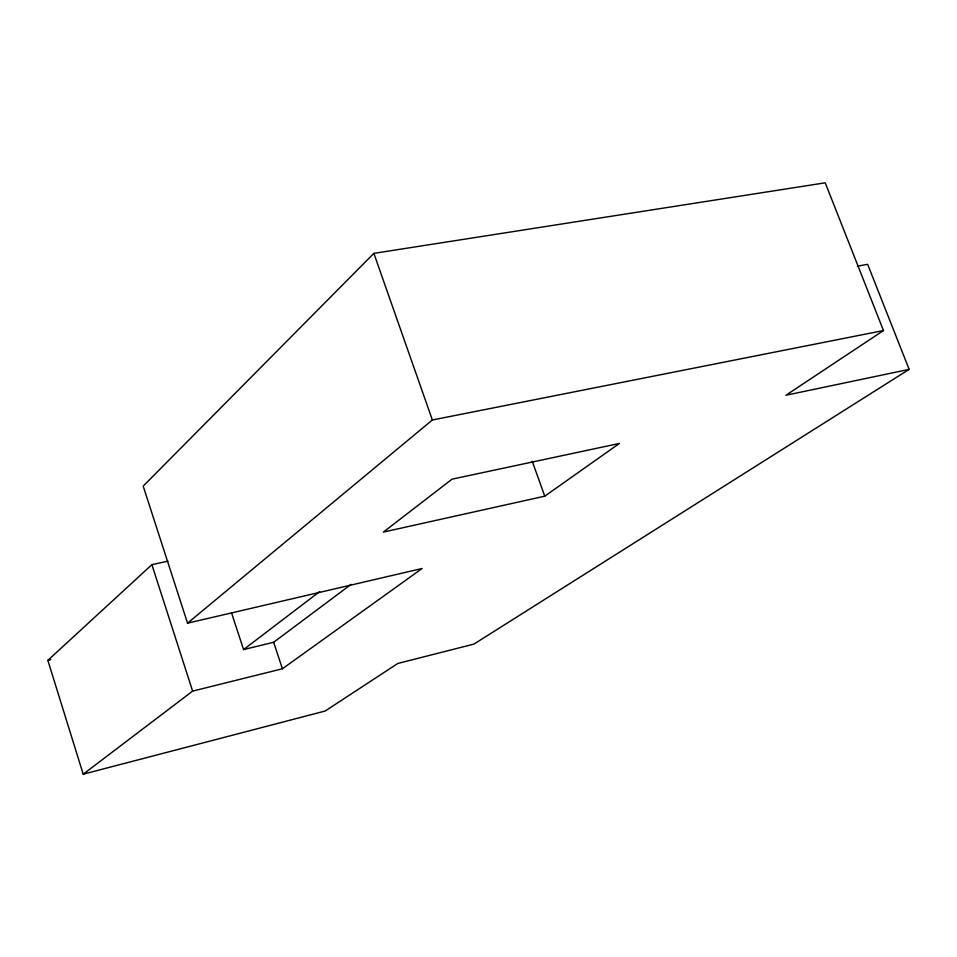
<?xml version="1.0" encoding="UTF-8"?>
<svg xmlns="http://www.w3.org/2000/svg" width="957" height="957" viewBox="0 0 957 957"><rect width="100%" height="100%" fill="white"/><g stroke="black" fill="none" stroke-linecap="round" stroke-linejoin="round"><path stroke-width="1.44" d="M857.376 266.166L867.652 264.311L909.15 369.366L785.96 395.241L883.467 330.548L825.233 182.811L373.864 253.366L143.191 486.12L187.548 623.174L422.109 568.494L282.411 668.776L192.632 691.11L83.199 774.189L47.85 660.354L151.888 564.666L167.93 561.173M187.548 623.174L432.361 419.991L883.467 330.548M231.462 612.671L243.568 649.576L319.638 591.617M243.568 649.576L273.654 642.279L351.111 584.368M544.76 496.181L619.394 443.45L452.027 479.17L383.41 532.068L544.76 496.181L532.259 461.322M909.15 369.366L473.906 644.109L397.825 663.452L325.141 711.027L83.199 774.189M47.85 660.354L50.757 659.672M373.864 253.366L432.361 419.991M273.654 642.279L282.411 668.776M151.888 564.666L192.632 691.11"/></g></svg>
